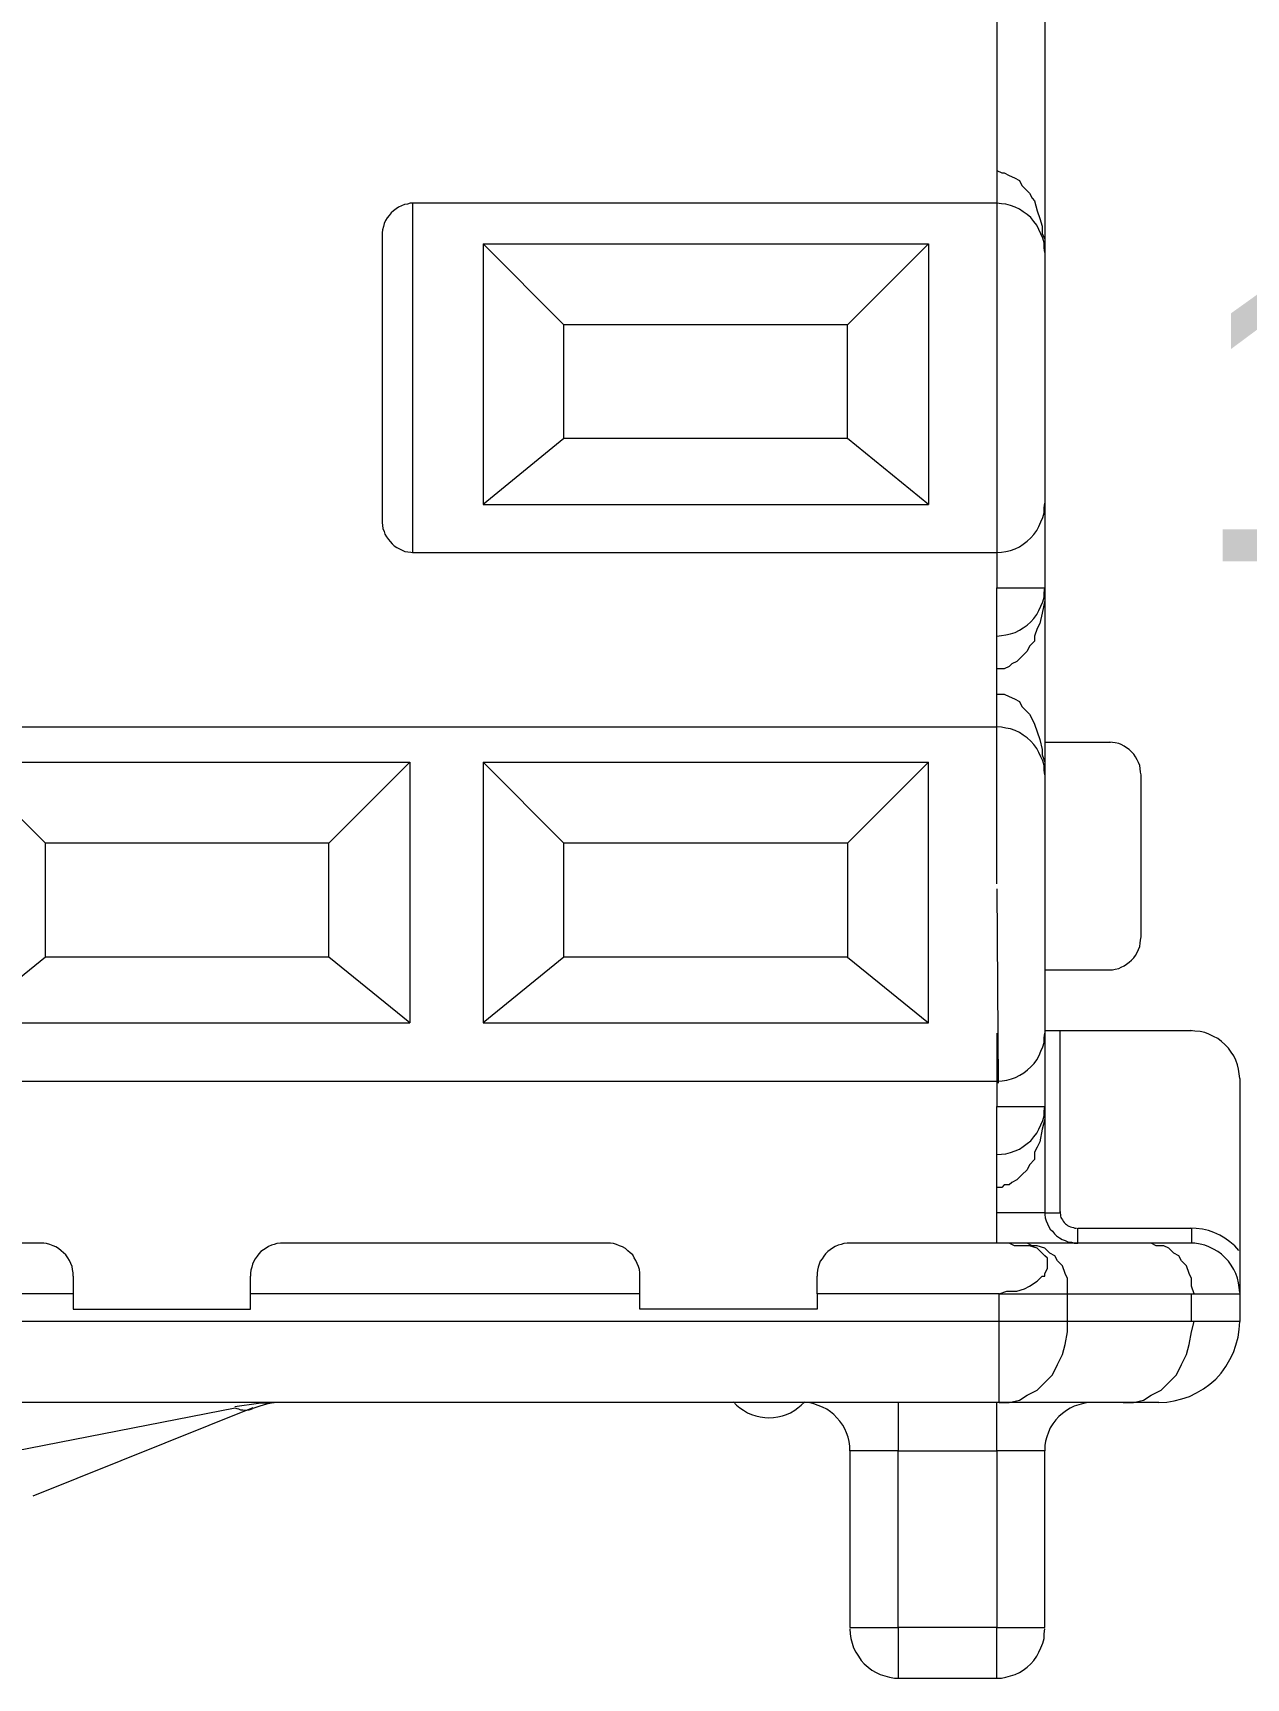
# Model space of a CAD drawing. Header units: inches. Extents: x 47316 to 59086, y 3141 to 11743.
# Drawn here: x 50741.79 to 50749.28, y 5713.22 to 5723.37 of the extents above; entities that cross this region are included whole.
import ezdxf

# ---------------------------------------------------------------- set-up
doc = ezdxf.new("R2010")
doc.units = ezdxf.units.IN
doc.header["$MEASUREMENT"] = 0
doc.styles.add('Arial_Style', font='arial.ttf')

msp = doc.modelspace()

# ---------------------------------------------------------------- linework, layer by layer
at = {"color": 0, "linetype": 'Continuous', "lineweight": 15}
for p, q in [((50748.034, 5730.521), (50748.034, 5719.901)), ((50747.737, 5723.917), (50747.737, 5719.948)), ((50747.737, 5722.526), (50747.768, 5722.51)), ((50747.768, 5722.51), (50747.784, 5722.51)), ((50747.784, 5722.51), (50747.815, 5722.495)), ((50747.815, 5722.495), (50747.846, 5722.479)), ((50747.846, 5722.479), (50747.878, 5722.463)), ((50747.878, 5722.463), (50747.893, 5722.432)), ((50747.893, 5722.432), (50747.909, 5722.417)), ((50747.909, 5722.417), (50747.94, 5722.385)), ((50744.044, 5722.299), (50744.029, 5722.289)), ((50744.063, 5722.307), (50744.044, 5722.299)), ((50744.081, 5722.315), (50744.063, 5722.307)), ((50744.099, 5722.318), (50744.081, 5722.315)), ((50744.117, 5722.323), (50744.099, 5722.318)), ((50744.138, 5722.323), (50744.117, 5722.323)), ((50747.737, 5722.323), (50744.13, 5722.323)), ((50744.13, 5722.323), (50744.13, 5720.167)), ((50747.766, 5722.32), (50747.737, 5722.323)), ((50747.794, 5722.318), (50747.766, 5722.32)), ((50747.823, 5722.31), (50747.794, 5722.318)), ((50747.852, 5722.299), (50747.823, 5722.31)), ((50747.878, 5722.286), (50747.852, 5722.299)), ((50747.94, 5722.385), (50747.956, 5722.354)), ((50747.956, 5722.354), (50747.971, 5722.338)), ((50747.971, 5722.338), (50747.987, 5722.276)), ((50743.956, 5722.198), (50743.951, 5722.18)), ((50743.964, 5722.216), (50743.956, 5722.198)), ((50743.974, 5722.232), (50743.964, 5722.216)), ((50743.987, 5722.247), (50743.974, 5722.232)), ((50744, 5722.263), (50743.987, 5722.247)), ((50744.013, 5722.276), (50744, 5722.263)), ((50744.029, 5722.289), (50744.013, 5722.276)), ((50747.901, 5722.271), (50747.878, 5722.286)), ((50747.925, 5722.253), (50747.901, 5722.271)), ((50747.948, 5722.234), (50747.925, 5722.253)), ((50747.966, 5722.211), (50747.948, 5722.234)), ((50747.984, 5722.187), (50747.966, 5722.211)), ((50747.987, 5722.276), (50748.003, 5722.229)), ((50748.003, 5722.229), (50748.018, 5722.182)), ((50743.945, 5722.159), (50743.943, 5722.141)), ((50743.943, 5722.141), (50743.943, 5722.12)), ((50743.943, 5722.12), (50743.943, 5720.37)), ((50743.951, 5722.18), (50743.945, 5722.159)), ((50747.997, 5722.161), (50747.984, 5722.187)), ((50748.01, 5722.135), (50747.997, 5722.161)), ((50748.021, 5722.107), (50748.01, 5722.135)), ((50748.018, 5722.182), (50748.018, 5722.135)), ((50748.018, 5722.135), (50748.034, 5722.104)), ((50748.029, 5722.078), (50748.021, 5722.107)), ((50748.034, 5722.104), (50748.034, 5722.057)), ((50745.065, 5721.573), (50744.568, 5722.073)), ((50744.568, 5722.073), (50747.315, 5722.073)), ((50744.568, 5722.073), (50744.568, 5720.463)), ((50746.815, 5721.573), (50747.315, 5722.073)), ((50747.315, 5722.073), (50747.315, 5720.463)), ((50748.031, 5722.047), (50748.029, 5722.078)), ((50748.034, 5722.018), (50748.031, 5722.047)), ((50748.034, 5722.057), (50748.034, 5722.026)), ((50746.815, 5721.573), (50745.065, 5721.573)), ((50745.065, 5720.87), (50745.065, 5721.573)), ((50746.815, 5720.87), (50746.815, 5721.573)), ((50745.065, 5720.87), (50744.568, 5720.463)), ((50746.815, 5720.87), (50745.065, 5720.87)), ((50747.315, 5720.463), (50746.815, 5720.87)), ((50744.568, 5720.463), (50747.315, 5720.463)), ((50748.031, 5720.443), (50748.034, 5720.471)), ((50743.943, 5720.37), (50743.943, 5720.352)), ((50748.01, 5720.357), (50748.021, 5720.383)), ((50748.021, 5720.383), (50748.029, 5720.411)), ((50748.029, 5720.411), (50748.031, 5720.443)), ((50743.943, 5720.352), (50743.945, 5720.333)), ((50743.945, 5720.333), (50743.948, 5720.315)), ((50743.948, 5720.315), (50743.956, 5720.297)), ((50743.956, 5720.297), (50743.961, 5720.281)), ((50743.961, 5720.281), (50743.971, 5720.263)), ((50743.971, 5720.263), (50743.982, 5720.247)), ((50747.948, 5720.258), (50747.966, 5720.279)), ((50747.966, 5720.279), (50747.984, 5720.302)), ((50747.984, 5720.302), (50747.997, 5720.328)), ((50747.997, 5720.328), (50748.01, 5720.357)), ((50743.982, 5720.247), (50743.992, 5720.234)), ((50743.992, 5720.234), (50744.005, 5720.221)), ((50744.005, 5720.221), (50744.018, 5720.208)), ((50744.018, 5720.208), (50744.034, 5720.198)), ((50744.034, 5720.198), (50744.05, 5720.19)), ((50744.05, 5720.19), (50744.068, 5720.182)), ((50744.068, 5720.182), (50744.083, 5720.174)), ((50744.083, 5720.174), (50744.102, 5720.172)), ((50744.102, 5720.172), (50744.12, 5720.169)), ((50744.12, 5720.169), (50744.138, 5720.167)), ((50744.13, 5720.167), (50747.737, 5720.167)), ((50747.737, 5720.167), (50747.766, 5720.169)), ((50747.766, 5720.169), (50747.794, 5720.174)), ((50747.794, 5720.174), (50747.823, 5720.18)), ((50747.823, 5720.18), (50747.852, 5720.19)), ((50747.852, 5720.19), (50747.878, 5720.203)), ((50747.878, 5720.203), (50747.901, 5720.219)), ((50747.901, 5720.219), (50747.925, 5720.237)), ((50747.925, 5720.237), (50747.948, 5720.258)), ((50747.737, 5719.948), (50748.034, 5719.948)), ((50747.737, 5719.091), (50747.737, 5719.948)), ((50748.01, 5719.836), (50748.021, 5719.862)), ((50748.034, 5719.87), (50748.018, 5719.792)), ((50748.021, 5719.862), (50748.029, 5719.891)), ((50748.029, 5719.891), (50748.031, 5719.919)), ((50748.031, 5719.919), (50748.034, 5719.948)), ((50748.034, 5719.948), (50748.034, 5719.87)), ((50748.034, 5719.948), (50748.034, 5716.7)), ((50747.948, 5719.74), (50747.966, 5719.76)), ((50747.966, 5719.76), (50747.984, 5719.784)), ((50747.984, 5719.784), (50747.997, 5719.81)), ((50747.997, 5719.81), (50748.01, 5719.836)), ((50748.018, 5719.792), (50748.003, 5719.729)), ((50747.737, 5719.651), (50747.766, 5719.654)), ((50747.766, 5719.654), (50747.794, 5719.659)), ((50747.794, 5719.659), (50747.823, 5719.664)), ((50747.823, 5719.664), (50747.852, 5719.674)), ((50747.852, 5719.674), (50747.878, 5719.687)), ((50747.878, 5719.687), (50747.901, 5719.703)), ((50747.901, 5719.703), (50747.925, 5719.719)), ((50747.925, 5719.719), (50747.948, 5719.74)), ((50747.987, 5719.698), (50747.971, 5719.651)), ((50747.971, 5719.651), (50747.971, 5719.62)), ((50748.003, 5719.729), (50747.987, 5719.698)), ((50747.925, 5719.557), (50747.893, 5719.526)), ((50747.94, 5719.588), (50747.925, 5719.557)), ((50747.971, 5719.62), (50747.94, 5719.588)), ((50747.753, 5719.448), (50747.737, 5719.448)), ((50747.768, 5719.448), (50747.753, 5719.448)), ((50747.784, 5719.448), (50747.768, 5719.448)), ((50747.815, 5719.463), (50747.784, 5719.448)), ((50747.831, 5719.479), (50747.815, 5719.463)), ((50747.862, 5719.495), (50747.831, 5719.479)), ((50747.893, 5719.526), (50747.862, 5719.495)), ((50747.737, 5719.292), (50747.768, 5719.292)), ((50747.768, 5719.292), (50747.784, 5719.292)), ((50747.784, 5719.292), (50747.815, 5719.279)), ((50747.815, 5719.279), (50747.846, 5719.263)), ((50747.846, 5719.263), (50747.878, 5719.247)), ((50747.878, 5719.247), (50747.893, 5719.216)), ((50747.893, 5719.216), (50747.909, 5719.2)), ((50747.909, 5719.2), (50747.94, 5719.169)), ((50747.94, 5719.169), (50747.956, 5719.138)), ((50741.24, 5719.091), (50747.737, 5719.091)), ((50747.766, 5719.088), (50747.737, 5719.091)), ((50747.737, 5718.122), (50747.737, 5719.091)), ((50747.794, 5719.083), (50747.766, 5719.088)), ((50747.823, 5719.078), (50747.794, 5719.083)), ((50747.852, 5719.068), (50747.823, 5719.078)), ((50747.878, 5719.055), (50747.852, 5719.068)), ((50747.901, 5719.039), (50747.878, 5719.055)), ((50747.956, 5719.138), (50747.971, 5719.107)), ((50747.971, 5719.107), (50747.987, 5719.06)), ((50747.987, 5719.06), (50748.003, 5719.013)), ((50747.925, 5719.023), (50747.901, 5719.039)), ((50747.948, 5719.003), (50747.925, 5719.023)), ((50747.966, 5718.982), (50747.948, 5719.003)), ((50747.984, 5718.958), (50747.966, 5718.982)), ((50747.997, 5718.932), (50747.984, 5718.958)), ((50748.003, 5719.013), (50748.018, 5718.95)), ((50748.018, 5718.95), (50748.018, 5718.919)), ((50748.034, 5718.997), (50748.44, 5718.997)), ((50748.451, 5718.995), (50748.432, 5718.997)), ((50748.469, 5718.992), (50748.451, 5718.995)), ((50748.49, 5718.987), (50748.469, 5718.992)), ((50748.505, 5718.982), (50748.49, 5718.987)), ((50748.523, 5718.971), (50748.505, 5718.982)), ((50748.539, 5718.961), (50748.523, 5718.971)), ((50748.555, 5718.95), (50748.539, 5718.961)), ((50748.57, 5718.937), (50748.555, 5718.95)), ((50741.865, 5718.372), (50741.365, 5718.872)), ((50741.365, 5718.872), (50744.115, 5718.872)), ((50743.615, 5718.372), (50744.115, 5718.872)), ((50744.115, 5718.872), (50744.115, 5717.263)), ((50745.065, 5718.372), (50744.568, 5718.872)), ((50744.568, 5718.872), (50747.315, 5718.872)), ((50744.568, 5718.872), (50744.568, 5717.263)), ((50747.315, 5718.872), (50746.815, 5718.372)), ((50747.315, 5717.263), (50747.315, 5718.872)), ((50748.01, 5718.906), (50747.997, 5718.932)), ((50748.021, 5718.88), (50748.01, 5718.906)), ((50748.018, 5718.919), (50748.034, 5718.872)), ((50748.029, 5718.852), (50748.021, 5718.88)), ((50748.031, 5718.823), (50748.029, 5718.852)), ((50748.034, 5718.872), (50748.034, 5718.841)), ((50748.034, 5718.841), (50748.034, 5718.794)), ((50748.583, 5718.922), (50748.57, 5718.937)), ((50748.594, 5718.906), (50748.583, 5718.922)), ((50748.604, 5718.888), (50748.594, 5718.906)), ((50748.612, 5718.87), (50748.604, 5718.888)), ((50748.62, 5718.852), (50748.612, 5718.87)), ((50748.622, 5718.833), (50748.62, 5718.852)), ((50748.034, 5718.794), (50748.031, 5718.823)), ((50748.625, 5718.812), (50748.622, 5718.833)), ((50748.628, 5718.794), (50748.625, 5718.812)), ((50748.628, 5717.794), (50748.628, 5718.794)), ((50743.615, 5718.372), (50741.865, 5718.372)), ((50741.865, 5717.669), (50741.865, 5718.372)), ((50743.615, 5717.669), (50743.615, 5718.372)), ((50746.815, 5718.372), (50745.065, 5718.372)), ((50745.065, 5717.669), (50745.065, 5718.372)), ((50746.815, 5718.372), (50746.815, 5717.669)), ((50747.737, 5718.091), (50747.747, 5716.891)), ((50748.612, 5717.716), (50748.62, 5717.734)), ((50748.62, 5717.734), (50748.622, 5717.755)), ((50748.622, 5717.755), (50748.625, 5717.773)), ((50748.625, 5717.773), (50748.628, 5717.794)), ((50741.865, 5717.669), (50741.365, 5717.263)), ((50743.615, 5717.669), (50741.865, 5717.669)), ((50744.115, 5717.263), (50743.615, 5717.669)), ((50745.065, 5717.669), (50744.568, 5717.263)), ((50746.815, 5717.669), (50745.065, 5717.669)), ((50746.815, 5717.669), (50747.315, 5717.263)), ((50748.523, 5717.615), (50748.539, 5717.625)), ((50748.539, 5717.625), (50748.555, 5717.638)), ((50748.555, 5717.638), (50748.57, 5717.651)), ((50748.57, 5717.651), (50748.583, 5717.664)), ((50748.583, 5717.664), (50748.594, 5717.68)), ((50748.594, 5717.68), (50748.604, 5717.698)), ((50748.604, 5717.698), (50748.612, 5717.716)), ((50748.034, 5717.591), (50748.44, 5717.591)), ((50748.432, 5717.591), (50748.451, 5717.591)), ((50748.451, 5717.591), (50748.469, 5717.594)), ((50748.469, 5717.594), (50748.49, 5717.599)), ((50748.49, 5717.599), (50748.505, 5717.607)), ((50748.505, 5717.607), (50748.523, 5717.615)), ((50741.365, 5717.263), (50744.115, 5717.263)), ((50744.568, 5717.263), (50747.315, 5717.263)), ((50748.034, 5717.216), (50748.94, 5717.216)), ((50748.128, 5716.091), (50748.128, 5717.216)), ((50748.961, 5717.213), (50748.932, 5717.216)), ((50748.992, 5717.211), (50748.961, 5717.213)), ((50747.737, 5717.2), (50747.737, 5716.747)), ((50748.01, 5717.088), (50748.021, 5717.115)), ((50748.021, 5717.115), (50748.029, 5717.143)), ((50748.029, 5717.143), (50748.031, 5717.172)), ((50748.031, 5717.172), (50748.034, 5717.2)), ((50749.021, 5717.203), (50748.992, 5717.211)), ((50749.047, 5717.193), (50749.021, 5717.203)), ((50749.076, 5717.18), (50749.047, 5717.193)), ((50749.102, 5717.167), (50749.076, 5717.18)), ((50749.125, 5717.148), (50749.102, 5717.167)), ((50749.146, 5717.13), (50749.125, 5717.148)), ((50749.167, 5717.107), (50749.146, 5717.13)), ((50747.948, 5716.992), (50747.969, 5717.013)), ((50747.969, 5717.013), (50747.984, 5717.036)), ((50747.984, 5717.036), (50748, 5717.062)), ((50748, 5717.062), (50748.01, 5717.088)), ((50749.185, 5717.083), (50749.167, 5717.107)), ((50749.201, 5717.06), (50749.185, 5717.083)), ((50749.214, 5717.034), (50749.201, 5717.06)), ((50749.224, 5717.005), (50749.214, 5717.034)), ((50747.771, 5716.906), (50747.8, 5716.909)), ((50747.8, 5716.909), (50747.828, 5716.917)), ((50747.828, 5716.917), (50747.854, 5716.927)), ((50747.854, 5716.927), (50747.88, 5716.94)), ((50747.88, 5716.94), (50747.904, 5716.956)), ((50747.904, 5716.956), (50747.927, 5716.974)), ((50747.927, 5716.974), (50747.948, 5716.992)), ((50749.229, 5716.977), (50749.224, 5717.005)), ((50749.234, 5716.948), (50749.229, 5716.977)), ((50749.237, 5716.919), (50749.234, 5716.948)), ((50749.237, 5716.919), (50749.237, 5715.419)), ((50741.24, 5716.904), (50747.737, 5716.904)), ((50747.742, 5716.904), (50747.771, 5716.906)), ((50747.737, 5715.904), (50747.737, 5716.747)), ((50747.737, 5716.747), (50748.034, 5716.747)), ((50748.029, 5716.69), (50748.031, 5716.719)), ((50748.031, 5716.719), (50748.034, 5716.747)), ((50748.034, 5716.747), (50748.034, 5716.669)), ((50748.034, 5716.747), (50748.034, 5716.091)), ((50747.984, 5716.583), (50747.997, 5716.607)), ((50747.997, 5716.607), (50748.01, 5716.633)), ((50748.018, 5716.607), (50748.003, 5716.529)), ((50748.01, 5716.633), (50748.021, 5716.661)), ((50748.034, 5716.669), (50748.018, 5716.607)), ((50748.021, 5716.661), (50748.029, 5716.69)), ((50747.901, 5716.5), (50747.925, 5716.518)), ((50747.925, 5716.518), (50747.948, 5716.536)), ((50747.948, 5716.536), (50747.966, 5716.56)), ((50747.966, 5716.56), (50747.984, 5716.583)), ((50748.003, 5716.529), (50747.987, 5716.497)), ((50747.737, 5716.45), (50747.766, 5716.453)), ((50747.766, 5716.453), (50747.794, 5716.456)), ((50747.794, 5716.456), (50747.823, 5716.463)), ((50747.823, 5716.463), (50747.852, 5716.474)), ((50747.852, 5716.474), (50747.878, 5716.484)), ((50747.878, 5716.484), (50747.901, 5716.5)), ((50747.971, 5716.419), (50747.94, 5716.388)), ((50747.987, 5716.497), (50747.971, 5716.466)), ((50747.971, 5716.466), (50747.971, 5716.419)), ((50747.893, 5716.325), (50747.862, 5716.294)), ((50747.925, 5716.357), (50747.893, 5716.325)), ((50747.94, 5716.388), (50747.925, 5716.357)), ((50747.753, 5716.247), (50747.737, 5716.247)), ((50747.768, 5716.247), (50747.753, 5716.247)), ((50747.784, 5716.263), (50747.768, 5716.247)), ((50747.815, 5716.263), (50747.784, 5716.263)), ((50747.831, 5716.279), (50747.815, 5716.263)), ((50747.862, 5716.294), (50747.831, 5716.279)), ((50748.034, 5716.099), (50748.034, 5716.081)), ((50748.128, 5716.099), (50748.128, 5716.088)), ((50748.034, 5716.091), (50747.737, 5716.091)), ((50748.034, 5716.091), (50748.128, 5716.091)), ((50748.034, 5716.081), (50748.037, 5716.06)), ((50748.037, 5716.06), (50748.042, 5716.042)), ((50748.042, 5716.042), (50748.05, 5716.023)), ((50748.05, 5716.023), (50748.057, 5716.008)), ((50748.057, 5716.008), (50748.068, 5715.99)), ((50748.128, 5716.088), (50748.13, 5716.081)), ((50748.13, 5716.081), (50748.13, 5716.07)), ((50748.13, 5716.07), (50748.133, 5716.062)), ((50748.133, 5716.062), (50748.138, 5716.055)), ((50748.138, 5716.055), (50748.143, 5716.047)), ((50748.143, 5716.047), (50748.148, 5716.039)), ((50748.148, 5716.039), (50748.154, 5716.031)), ((50748.154, 5716.031), (50748.162, 5716.023)), ((50748.162, 5716.023), (50748.167, 5716.018)), ((50748.167, 5716.018), (50748.175, 5716.013)), ((50748.175, 5716.013), (50748.182, 5716.008)), ((50748.182, 5716.008), (50748.193, 5716.005)), ((50748.193, 5716.005), (50748.201, 5716.003)), ((50748.201, 5716.003), (50748.211, 5716)), ((50748.211, 5716), (50748.219, 5715.997)), ((50748.219, 5715.997), (50748.229, 5715.997)), ((50748.237, 5715.904), (50748.237, 5715.997)), ((50748.237, 5715.997), (50748.94, 5715.997)), ((50748.969, 5715.995), (50748.932, 5715.997)), ((50748.94, 5715.997), (50748.94, 5715.904)), ((50749.008, 5715.99), (50748.969, 5715.995)), ((50741.833, 5715.904), (50741.115, 5715.904)), ((50741.854, 5715.904), (50741.833, 5715.904)), ((50741.872, 5715.901), (50741.854, 5715.904)), ((50741.893, 5715.896), (50741.872, 5715.901)), ((50741.912, 5715.888), (50741.893, 5715.896)), ((50743.276, 5715.896), (50743.26, 5715.891)), ((50743.294, 5715.901), (50743.276, 5715.896)), ((50743.315, 5715.904), (50743.294, 5715.901)), ((50743.333, 5715.904), (50743.315, 5715.904)), ((50745.331, 5715.904), (50743.333, 5715.904)), ((50745.352, 5715.904), (50745.331, 5715.904)), ((50745.372, 5715.901), (50745.352, 5715.904)), ((50745.391, 5715.896), (50745.372, 5715.901)), ((50745.409, 5715.888), (50745.391, 5715.896)), ((50746.776, 5715.896), (50746.758, 5715.891)), ((50746.794, 5715.901), (50746.776, 5715.896)), ((50746.813, 5715.904), (50746.794, 5715.901)), ((50746.831, 5715.904), (50746.813, 5715.904)), ((50748.94, 5715.904), (50746.831, 5715.904)), ((50747.815, 5715.904), (50747.753, 5715.904)), ((50747.846, 5715.888), (50747.815, 5715.904)), ((50747.956, 5715.888), (50747.925, 5715.904)), ((50748.068, 5715.99), (50748.081, 5715.977)), ((50748.081, 5715.977), (50748.094, 5715.961)), ((50748.094, 5715.961), (50748.107, 5715.948)), ((50748.107, 5715.948), (50748.125, 5715.937)), ((50748.125, 5715.937), (50748.141, 5715.927)), ((50748.141, 5715.927), (50748.159, 5715.919)), ((50748.159, 5715.919), (50748.177, 5715.911)), ((50748.177, 5715.911), (50748.198, 5715.909)), ((50748.198, 5715.909), (50748.216, 5715.904)), ((50748.216, 5715.904), (50748.237, 5715.904)), ((50748.721, 5715.888), (50748.69, 5715.904)), ((50748.961, 5715.904), (50748.932, 5715.904)), ((50748.992, 5715.898), (50748.961, 5715.904)), ((50749.021, 5715.891), (50748.992, 5715.898)), ((50749.044, 5715.982), (50749.008, 5715.99)), ((50749.078, 5715.969), (50749.044, 5715.982)), ((50749.115, 5715.953), (50749.078, 5715.969)), ((50749.146, 5715.935), (50749.115, 5715.953)), ((50749.177, 5715.911), (50749.146, 5715.935)), ((50749.206, 5715.888), (50749.177, 5715.911)), ((50741.93, 5715.88), (50741.912, 5715.888)), ((50741.945, 5715.87), (50741.93, 5715.88)), ((50741.961, 5715.857), (50741.945, 5715.87)), ((50741.977, 5715.844), (50741.961, 5715.857)), ((50741.99, 5715.831), (50741.977, 5715.844)), ((50742.003, 5715.812), (50741.99, 5715.831)), ((50742.013, 5715.797), (50742.003, 5715.812)), ((50742.021, 5715.779), (50742.013, 5715.797)), ((50743.151, 5715.792), (50743.143, 5715.773)), ((50743.159, 5715.807), (50743.151, 5715.792)), ((50743.172, 5715.823), (50743.159, 5715.807)), ((50743.182, 5715.838), (50743.172, 5715.823)), ((50743.195, 5715.852), (50743.182, 5715.838)), ((50743.211, 5715.862), (50743.195, 5715.852)), ((50743.227, 5715.872), (50743.211, 5715.862)), ((50743.242, 5715.883), (50743.227, 5715.872)), ((50743.26, 5715.891), (50743.242, 5715.883)), ((50745.427, 5715.88), (50745.409, 5715.888)), ((50745.445, 5715.87), (50745.427, 5715.88)), ((50745.461, 5715.857), (50745.445, 5715.87)), ((50745.474, 5715.844), (50745.461, 5715.857)), ((50745.49, 5715.831), (50745.474, 5715.844)), ((50745.5, 5715.812), (50745.49, 5715.831)), ((50745.51, 5715.797), (50745.5, 5715.812)), ((50745.518, 5715.779), (50745.51, 5715.797)), ((50746.648, 5715.792), (50746.641, 5715.773)), ((50746.659, 5715.807), (50746.648, 5715.792)), ((50746.669, 5715.823), (50746.659, 5715.807)), ((50746.68, 5715.838), (50746.669, 5715.823)), ((50746.695, 5715.852), (50746.68, 5715.838)), ((50746.708, 5715.862), (50746.695, 5715.852)), ((50746.724, 5715.872), (50746.708, 5715.862)), ((50746.74, 5715.883), (50746.724, 5715.872)), ((50746.758, 5715.891), (50746.74, 5715.883)), ((50747.878, 5715.888), (50747.846, 5715.888)), ((50747.909, 5715.888), (50747.878, 5715.888)), ((50747.94, 5715.888), (50747.909, 5715.888)), ((50747.987, 5715.872), (50747.94, 5715.888)), ((50747.987, 5715.888), (50747.956, 5715.888)), ((50748.034, 5715.872), (50747.987, 5715.888)), ((50748.003, 5715.857), (50747.987, 5715.872)), ((50748.018, 5715.841), (50748.003, 5715.857)), ((50748.034, 5715.825), (50748.018, 5715.841)), ((50748.065, 5715.841), (50748.034, 5715.872)), ((50748.05, 5715.81), (50748.034, 5715.825)), ((50748.05, 5715.779), (50748.05, 5715.81)), ((50748.096, 5715.825), (50748.065, 5715.841)), ((50748.112, 5715.794), (50748.096, 5715.825)), ((50748.143, 5715.763), (50748.112, 5715.794)), ((50748.768, 5715.888), (50748.721, 5715.888)), ((50748.8, 5715.872), (50748.768, 5715.888)), ((50748.831, 5715.841), (50748.8, 5715.872)), ((50748.862, 5715.825), (50748.831, 5715.841)), ((50748.878, 5715.794), (50748.862, 5715.825)), ((50748.909, 5715.763), (50748.878, 5715.794)), ((50749.047, 5715.88), (50749.021, 5715.891)), ((50749.076, 5715.867), (50749.047, 5715.88)), ((50749.102, 5715.852), (50749.076, 5715.867)), ((50749.125, 5715.836), (50749.102, 5715.852)), ((50749.146, 5715.815), (50749.125, 5715.836)), ((50749.167, 5715.792), (50749.146, 5715.815)), ((50749.185, 5715.768), (50749.167, 5715.792)), ((50749.232, 5715.859), (50749.206, 5715.888)), ((50742.029, 5715.76), (50742.021, 5715.779)), ((50742.031, 5715.74), (50742.029, 5715.76)), ((50742.037, 5715.721), (50742.031, 5715.74)), ((50742.037, 5715.7), (50742.037, 5715.721)), ((50742.037, 5715.7), (50742.037, 5715.497)), ((50743.133, 5715.737), (50743.13, 5715.719)), ((50743.13, 5715.719), (50743.13, 5715.7)), ((50743.13, 5715.591), (50743.13, 5715.7)), ((50743.138, 5715.755), (50743.133, 5715.737)), ((50743.143, 5715.773), (50743.138, 5715.755)), ((50745.526, 5715.76), (50745.518, 5715.779)), ((50745.531, 5715.74), (50745.526, 5715.76)), ((50745.534, 5715.721), (50745.531, 5715.74)), ((50745.534, 5715.7), (50745.534, 5715.721)), ((50745.534, 5715.497), (50745.534, 5715.7)), ((50746.63, 5715.737), (50746.628, 5715.719)), ((50746.628, 5715.719), (50746.628, 5715.7)), ((50746.628, 5715.591), (50746.628, 5715.7)), ((50746.635, 5715.755), (50746.63, 5715.737)), ((50746.641, 5715.773), (50746.635, 5715.755)), ((50748.003, 5715.685), (50748.018, 5715.7)), ((50748.018, 5715.7), (50748.034, 5715.7)), ((50748.034, 5715.716), (50748.05, 5715.747)), ((50748.034, 5715.7), (50748.034, 5715.716)), ((50748.05, 5715.763), (50748.05, 5715.779)), ((50748.05, 5715.747), (50748.05, 5715.763)), ((50748.159, 5715.716), (50748.143, 5715.763)), ((50748.175, 5715.685), (50748.159, 5715.716)), ((50748.925, 5715.716), (50748.909, 5715.763)), ((50748.94, 5715.685), (50748.925, 5715.716)), ((50749.201, 5715.742), (50749.185, 5715.768)), ((50749.214, 5715.716), (50749.201, 5715.742)), ((50749.224, 5715.687), (50749.214, 5715.716)), ((50742.037, 5715.591), (50733.448, 5715.591)), ((50745.534, 5715.591), (50743.13, 5715.591)), ((50743.13, 5715.497), (50743.13, 5715.591)), ((50747.753, 5715.591), (50746.628, 5715.591)), ((50746.628, 5715.591), (50746.628, 5715.497)), ((50747.753, 5715.591), (50747.8, 5715.607)), ((50747.753, 5715.419), (50747.753, 5715.591)), ((50747.753, 5715.591), (50748.175, 5715.591)), ((50747.8, 5715.607), (50747.862, 5715.607)), ((50747.862, 5715.607), (50747.909, 5715.622)), ((50747.909, 5715.622), (50747.94, 5715.638)), ((50747.94, 5715.638), (50747.987, 5715.669)), ((50747.987, 5715.669), (50748.003, 5715.685)), ((50748.175, 5715.638), (50748.175, 5715.685)), ((50748.175, 5715.591), (50748.175, 5715.638)), ((50748.175, 5715.419), (50748.175, 5715.591)), ((50748.175, 5715.591), (50748.94, 5715.591)), ((50748.94, 5715.638), (50748.94, 5715.685)), ((50748.956, 5715.591), (50748.94, 5715.638)), ((50748.94, 5715.419), (50748.94, 5715.591)), ((50748.94, 5715.591), (50749.237, 5715.591)), ((50749.229, 5715.659), (50749.224, 5715.687)), ((50749.234, 5715.63), (50749.229, 5715.659)), ((50749.237, 5715.599), (50749.234, 5715.63)), ((50742.037, 5715.497), (50743.13, 5715.497)), ((50746.628, 5715.497), (50745.534, 5715.497)), ((50747.753, 5715.419), (50727.732, 5715.419)), ((50748.175, 5715.419), (50747.753, 5715.419)), ((50747.753, 5714.919), (50747.753, 5715.419)), ((50748.175, 5715.357), (50748.175, 5715.419)), ((50748.94, 5715.419), (50748.175, 5715.419)), ((50748.94, 5715.357), (50748.956, 5715.419)), ((50749.237, 5715.419), (50748.94, 5715.419)), ((50749.234, 5715.37), (50749.237, 5715.419)), ((50748.159, 5715.279), (50748.175, 5715.357)), ((50748.925, 5715.279), (50748.94, 5715.357)), ((50749.214, 5715.273), (50749.227, 5715.323)), ((50749.227, 5715.323), (50749.234, 5715.37)), ((50748.112, 5715.154), (50748.143, 5715.216)), ((50748.143, 5715.216), (50748.159, 5715.279)), ((50748.878, 5715.154), (50748.909, 5715.216)), ((50748.909, 5715.216), (50748.925, 5715.279)), ((50749.151, 5715.143), (50749.177, 5715.185)), ((50749.177, 5715.185), (50749.198, 5715.229)), ((50749.198, 5715.229), (50749.214, 5715.273)), ((50748.034, 5715.044), (50748.081, 5715.091)), ((50748.081, 5715.091), (50748.112, 5715.154)), ((50748.8, 5715.044), (50748.846, 5715.091)), ((50748.846, 5715.091), (50748.878, 5715.154)), ((50749.089, 5715.065), (50749.122, 5715.102)), ((50749.122, 5715.102), (50749.151, 5715.143)), ((50747.925, 5714.966), (50747.987, 5714.997)), ((50747.987, 5714.997), (50748.034, 5715.044)), ((50748.69, 5714.966), (50748.753, 5714.997)), ((50748.753, 5714.997), (50748.8, 5715.044)), ((50748.927, 5714.958), (50748.971, 5714.979)), ((50748.971, 5714.979), (50749.013, 5715.005)), ((50749.013, 5715.005), (50749.052, 5715.034)), ((50749.052, 5715.034), (50749.089, 5715.065)), ((50747.753, 5714.919), (50727.732, 5714.919)), ((50741.677, 5714.622), (50743.037, 5714.888)), ((50743.146, 5714.888), (50741.787, 5714.341)), ((50743.18, 5714.914), (50743.034, 5714.893)), ((50743.034, 5714.888), (50743.047, 5714.883)), ((50743.047, 5714.883), (50743.057, 5714.88)), ((50743.057, 5714.88), (50743.07, 5714.875)), ((50743.122, 5714.875), (50743.135, 5714.878)), ((50743.135, 5714.878), (50743.146, 5714.883)), ((50743.188, 5714.898), (50743.146, 5714.883)), ((50743.326, 5714.919), (50743.18, 5714.914)), ((50743.229, 5714.909), (50743.188, 5714.898)), ((50743.271, 5714.917), (50743.229, 5714.909)), ((50743.333, 5714.919), (50743.271, 5714.919)), ((50746.112, 5714.924), (50746.13, 5714.904)), ((50746.13, 5714.904), (50746.151, 5714.888)), ((50746.151, 5714.888), (50746.175, 5714.872)), ((50746.49, 5714.872), (50746.51, 5714.888)), ((50746.51, 5714.888), (50746.531, 5714.904)), ((50746.531, 5714.904), (50746.552, 5714.924)), ((50746.583, 5714.917), (50746.555, 5714.919)), ((50746.609, 5714.911), (50746.583, 5714.917)), ((50746.635, 5714.901), (50746.609, 5714.911)), ((50746.662, 5714.891), (50746.635, 5714.901)), ((50746.688, 5714.878), (50746.662, 5714.891)), ((50746.711, 5714.862), (50746.688, 5714.878)), ((50747.128, 5714.919), (50747.128, 5714.622)), ((50747.737, 5714.622), (50747.737, 5714.919)), ((50747.753, 5714.919), (50747.815, 5714.919)), ((50748.737, 5714.919), (50747.753, 5714.919)), ((50747.815, 5714.919), (50747.878, 5714.935)), ((50747.878, 5714.935), (50747.925, 5714.966)), ((50748.19, 5714.885), (50748.167, 5714.87)), ((50748.216, 5714.898), (50748.19, 5714.885)), ((50748.245, 5714.906), (50748.216, 5714.898)), ((50748.273, 5714.914), (50748.245, 5714.906)), ((50748.302, 5714.919), (50748.273, 5714.914)), ((50748.331, 5714.919), (50748.302, 5714.919)), ((50748.518, 5714.919), (50748.581, 5714.919)), ((50748.581, 5714.919), (50748.643, 5714.935)), ((50748.643, 5714.935), (50748.69, 5714.966)), ((50748.737, 5714.919), (50748.787, 5714.922)), ((50748.787, 5714.922), (50748.833, 5714.93)), ((50748.833, 5714.93), (50748.88, 5714.943)), ((50748.88, 5714.943), (50748.927, 5714.958)), ((50743.07, 5714.875), (50743.083, 5714.875)), ((50743.083, 5714.875), (50743.096, 5714.872)), ((50743.096, 5714.872), (50743.109, 5714.872)), ((50743.109, 5714.872), (50743.122, 5714.875)), ((50746.175, 5714.872), (50746.198, 5714.857)), ((50746.198, 5714.857), (50746.224, 5714.846)), ((50746.224, 5714.846), (50746.25, 5714.838)), ((50746.25, 5714.838), (50746.276, 5714.831)), ((50746.276, 5714.831), (50746.305, 5714.828)), ((50746.305, 5714.828), (50746.331, 5714.825)), ((50746.331, 5714.825), (50746.359, 5714.828)), ((50746.359, 5714.828), (50746.385, 5714.831)), ((50746.385, 5714.831), (50746.414, 5714.838)), ((50746.414, 5714.838), (50746.44, 5714.846)), ((50746.44, 5714.846), (50746.464, 5714.857)), ((50746.464, 5714.857), (50746.49, 5714.872)), ((50746.732, 5714.846), (50746.711, 5714.862)), ((50746.75, 5714.825), (50746.732, 5714.846)), ((50746.768, 5714.805), (50746.75, 5714.825)), ((50746.787, 5714.781), (50746.768, 5714.805)), ((50746.8, 5714.758), (50746.787, 5714.781)), ((50748.083, 5714.789), (50748.068, 5714.763)), ((50748.102, 5714.812), (50748.083, 5714.789)), ((50748.12, 5714.833), (50748.102, 5714.812)), ((50748.143, 5714.852), (50748.12, 5714.833)), ((50748.167, 5714.87), (50748.143, 5714.852)), ((50746.81, 5714.732), (50746.8, 5714.758)), ((50746.82, 5714.706), (50746.81, 5714.732)), ((50746.826, 5714.68), (50746.82, 5714.706)), ((50746.831, 5714.651), (50746.826, 5714.68)), ((50748.039, 5714.682), (50748.034, 5714.654)), ((50748.047, 5714.708), (50748.039, 5714.682)), ((50748.057, 5714.737), (50748.047, 5714.708)), ((50748.068, 5714.763), (50748.057, 5714.737)), ((50746.831, 5714.622), (50746.831, 5714.651)), ((50747.128, 5714.622), (50746.831, 5714.622)), ((50746.831, 5714.622), (50746.831, 5713.531)), ((50747.128, 5714.622), (50747.737, 5714.622)), ((50747.128, 5713.531), (50747.128, 5714.622)), ((50747.737, 5714.622), (50747.737, 5713.531)), ((50748.034, 5714.622), (50747.737, 5714.622)), ((50748.034, 5714.654), (50748.034, 5714.622)), ((50748.034, 5713.531), (50748.034, 5714.622)), ((50746.831, 5713.531), (50747.128, 5713.531)), ((50746.831, 5713.523), (50746.833, 5713.492)), ((50746.833, 5713.492), (50746.836, 5713.463)), ((50746.836, 5713.463), (50746.844, 5713.435)), ((50747.128, 5713.531), (50747.128, 5713.219)), ((50747.737, 5713.531), (50747.128, 5713.531)), ((50747.737, 5713.531), (50748.034, 5713.531)), ((50747.737, 5713.219), (50747.737, 5713.531)), ((50748.021, 5713.435), (50748.029, 5713.463)), ((50748.029, 5713.463), (50748.031, 5713.492)), ((50748.031, 5713.492), (50748.034, 5713.523)), ((50746.844, 5713.435), (50746.854, 5713.406)), ((50746.854, 5713.406), (50746.867, 5713.378)), ((50746.867, 5713.378), (50746.883, 5713.354)), ((50746.883, 5713.354), (50746.901, 5713.328)), ((50747.966, 5713.328), (50747.984, 5713.354)), ((50747.984, 5713.354), (50747.997, 5713.378)), ((50747.997, 5713.378), (50748.01, 5713.406)), ((50748.01, 5713.406), (50748.021, 5713.435)), ((50746.901, 5713.328), (50746.919, 5713.307)), ((50746.919, 5713.307), (50746.943, 5713.286)), ((50746.943, 5713.286), (50746.966, 5713.268)), ((50746.966, 5713.268), (50746.992, 5713.253)), ((50746.992, 5713.253), (50747.018, 5713.24)), ((50747.852, 5713.24), (50747.878, 5713.253)), ((50747.878, 5713.253), (50747.901, 5713.268)), ((50747.901, 5713.268), (50747.925, 5713.286)), ((50747.925, 5713.286), (50747.948, 5713.307)), ((50747.948, 5713.307), (50747.966, 5713.328)), ((50747.018, 5713.24), (50747.047, 5713.232)), ((50747.047, 5713.232), (50747.076, 5713.224)), ((50747.076, 5713.224), (50747.107, 5713.219)), ((50747.107, 5713.219), (50747.135, 5713.219)), ((50747.128, 5713.219), (50747.737, 5713.219)), ((50747.737, 5713.219), (50747.766, 5713.219)), ((50747.766, 5713.219), (50747.794, 5713.224)), ((50747.794, 5713.224), (50747.823, 5713.232)), ((50747.823, 5713.232), (50747.852, 5713.24))]:
    msp.add_line(p, q, dxfattribs=at)

# ---------------------------------------------------------------- texts
at = {"color": 0, "linetype": 'Continuous', "lineweight": 15, "style": 'Arial_Style'}
msp.add_text('19', height=1.8291, dxfattribs=at).set_placement((50748.938, 5720.112))

doc.saveas('drawing.dxf')
